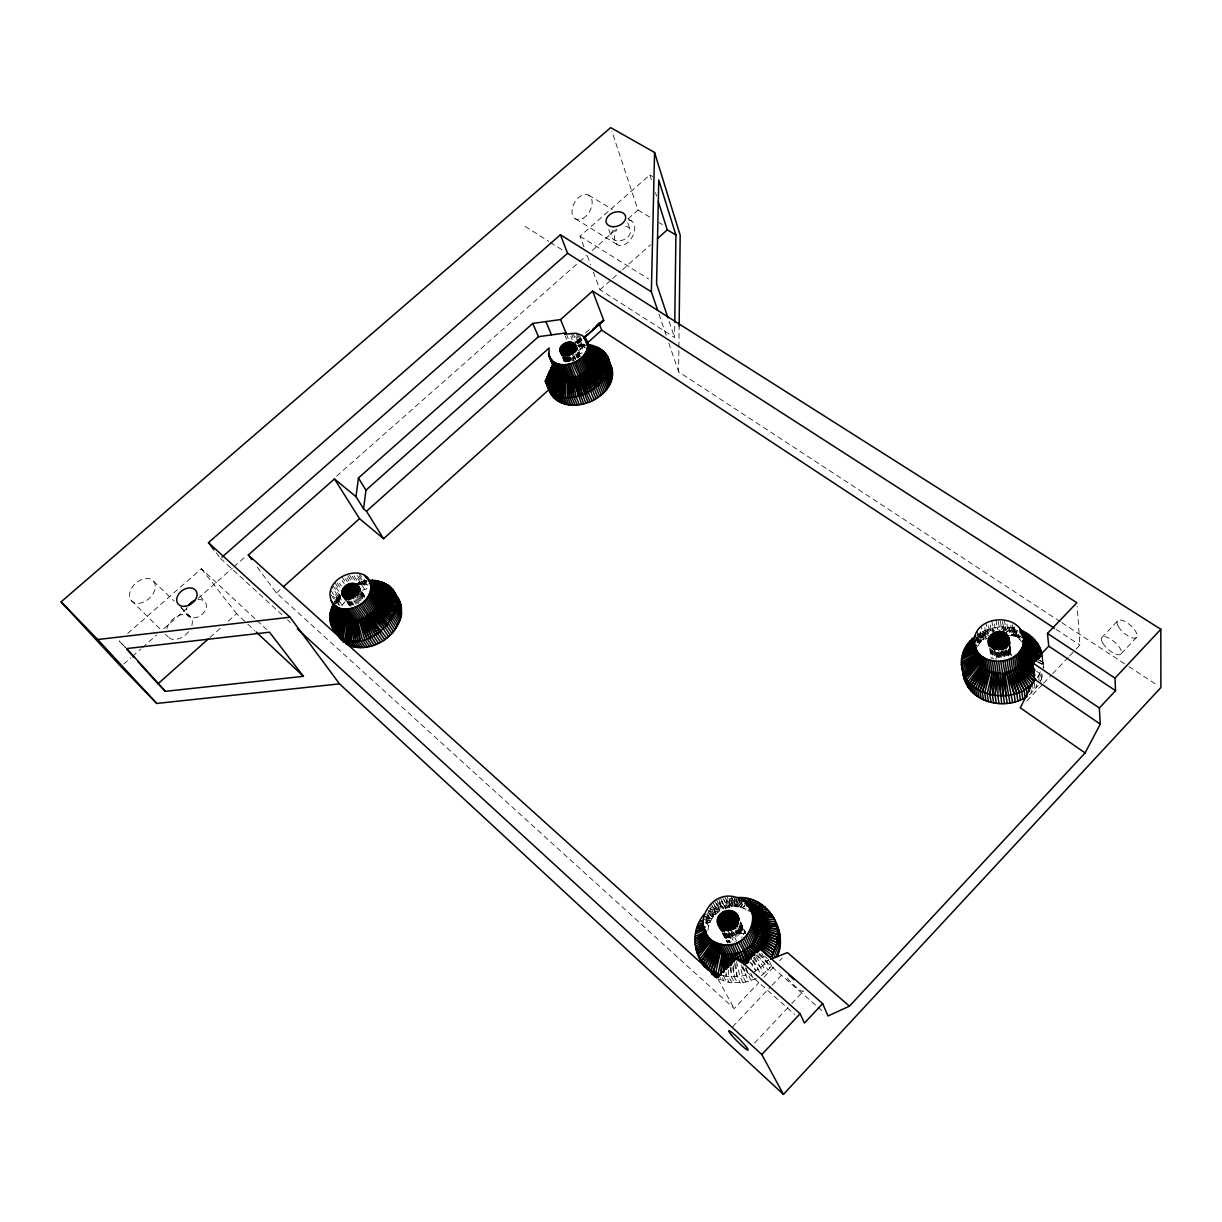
<?xml version="1.0" encoding="UTF-8"?>
<svg xmlns="http://www.w3.org/2000/svg" width="1222" height="1222" viewBox="0 0 1222 1222"><rect width="100%" height="100%" fill="white"/><g stroke="black" fill="none" stroke-linecap="round" stroke-linejoin="round"><path stroke-width="0.75" stroke-dasharray="5 3.75" d="M1060.284 621.692L678.607 371.824L678.867 349.049M678.897 347.155L679.142 326.274M593.357 271.926L600.033 289.767L674.559 337.532L674.743 324.242M756.479 978.455L743.098 982.687L729.305 982.488L726.005 976.332L726.067 972.605M1037.615 662.125L1042.412 664.31L1042.565 657.36L1043.542 667.747L1042.702 659.681M707.95 930.339C708.561 922.518 713.19 915.309 719.712 911.047L716.703 903.608L719.162 902.294L723.516 908.954L731.825 906.678L732.192 899.82M1022.386 642.482L1017.193 637.029L1016.154 628.597L1010.991 627.436L1000.314 626.917L999.84 632.202L997.626 627.161L994.968 627.558L987.239 629.605L977.86 634.249L979.158 642.36L988.461 637.747M751.286 980.655L748.139 974.469L739.906 976.515L728.74 976.729L726.005 976.332L726.418 972.651M738.516 899.239L740.868 904.188L738.149 904.356L735.002 897.758L733.948 906.541L731.825 906.678L726.907 896.581M738.149 904.356L730.099 905.869L726.891 899.285L725.532 908.129L721.683 901.133L719.162 902.294L721.576 909.916M338.051 604.921L340.785 597.237L332.888 585.735M1001.414 629.513L1003.002 626.825L1001.933 632.141L1005.675 626.871L1006.118 630.14M739.6 925.818L743.602 934.02C737.523 931.576 729.962 935.93 729.076 942.437L724.096 932.676M722.63 897.391L727.594 907.488L729.58 898.613L732.284 898.109L735.445 904.692M1041.495 679.172L1040.625 671.153L1039.662 673.368L1040.548 681.372L1042.855 674.666M724.753 896.902L729.687 906.999L732.284 898.109M1005.675 626.871L1004.026 632.248L1008.349 627.085L1008.99 631.988M731.825 906.678L735.002 897.758M1019.652 637.563L1014.642 636.127L1013.588 627.94L1006.103 632.507L1008.349 627.085M737.737 897.59L733.948 906.541L740.257 907.167L746.077 909.321L744.504 905.96M977.554 646.713L980.38 641.886L986.169 636.616L984.81 627.68M731.214 896.474L736.087 906.587L740.456 897.605L733.948 906.541L729.076 896.444M1037.249 677.599L1039.662 673.368L1036.745 670.893M733.353 896.673L738.195 906.785L742.334 899.285M742.121 904.158L740.257 907.167L735.43 897.055M345.123 601.652L340.862 606.983L333.362 596.214M340.006 594.182L334.507 601.407L340.785 597.237L335.699 599.528L340.22 596.703M1029.474 694.707L1038.15 685.588M753.103 960.095L761.382 975.614L767.935 970.268L773.312 963.837M705.888 922.977L711.219 916.76L719.987 910.161L716.703 903.608L720.598 908.664M736.087 906.587L739.631 902.187M753.394 972.238L760.634 967.732L768.699 959.805M738.195 906.785L741.479 903.073M754.539 1043.084L790.466 1004.927M791.749 1003.568L803.297 991.302M1121.17 653.694L1136.872 637.029M732.681 1026.801L770.731 986.658M772.044 985.268L783.852 972.819M1101.587 637.762L1117.29 621.219M257.307 567.161L276.401 593.006L734.178 1008.578L758.877 982.61M764.071 977.157L774.473 966.22M779.667 960.752L782.263 958.017M1026.755 700.97L1042.32 684.61M1043.619 683.235L1051.409 675.063M1052.707 673.689L1068.272 657.329M1069.571 655.97L1074.749 650.516M1076.047 649.142L1079.943 645.048L1077.178 606.433M742.609 904.738L740.257 907.167L743.343 904.937M1006.103 632.507L1010.991 627.436M356.305 585.369L359.711 581.916L366.356 580.45L361.468 584.406L359.757 584.605L366.356 580.45M738.271 899.3L742.273 907.717L744.794 905.334M362.522 590.195L366.906 588.851L361.926 581.305L358.031 584.926L364.141 580.801L360.857 583.658M334.217 604.951L339.273 600.277L333.331 591.662M1013.588 627.94L1008.135 632.904L1016.154 628.597L1010.105 633.454L1017.193 637.029L1020.813 636.57M575.837 341.686L580.068 337.898M585.689 332.858L589.921 329.069M575.226 342.74L580.862 337.684M575.608 342.649L580.206 338.769M577.334 342.297L581.58 338.494M577.96 342.206L580.786 339.67M577.135 343.397L581.382 339.594M577.716 343.351L581.962 339.533M578.25 343.321L582.512 339.502M579.289 350.225L584.88 345.2M276.401 593.006L282.038 587.965M209.985 637.472L221.213 627.451M228.239 621.188L236.671 613.688L246.401 622.823M600.033 289.767L611.244 279.792M612.634 278.54L621.051 271.04M622.441 269.802L650.455 244.828M123.789 664.035L130.922 657.726M132.358 656.474L140.927 648.897M142.363 647.645L156.645 635.028M163.779 628.719L186.63 608.556M198.056 598.459L232.348 568.199M233.769 566.932L246.63 555.582M336.615 476.152L578.006 263.036M579.442 261.768L586.591 255.474M592.303 250.434L616.575 228.988M628.001 218.906L638.006 210.077L611.871 131.197M127.684 633.439L201.37 568.734L255.597 619.249M584.009 246.936L580.007 236.228L649.844 174.899L652.808 176.61M336.233 602.018L339.96 598.734L332.048 587.263M333.438 603.347L340.785 597.237M715.405 913.201L712.075 906.663L719.712 911.047L714.351 905.074L709.921 908.404L713.251 914.911M355.862 584.941L359.711 581.916L364.706 589.462M333.85 604.294L339.273 600.277M359.115 583.337L361.926 581.305M1017.315 630.338L1012.015 634.142L1018.048 631.606M336.05 601.499L339.96 598.734M742.273 907.717L745.099 905.838M1016.735 633.118L1013.848 634.982L1012.228 622.41M367.135 581.061L361.468 584.406L355.709 575.715M342.175 605.15L337.028 597.68L342.802 594.35M366.111 582.268L361.468 584.406L366.188 582.665M1016.933 630.201L1010.105 633.454L1008.929 624.473M730.099 905.869L722.416 908.847L719.162 902.294M357.42 575.654L363.163 584.36L366.401 582.955M337.028 597.68L340.159 596.412M761.78 953.282L765.629 961.347L768.989 960.003M1017.025 633.79L1013.848 634.982L1018.904 633.958M583.474 345.123L578.174 346.07L584.956 344.375L578.174 346.07L585.613 347.659M1014.428 626.962L1015.574 635.944L1018.934 634.829M706.423 923.389L710.028 922.304L707.446 917.325M1017.193 637.029L1020.737 636.005M576.54 346.101L582.879 344.375L584.253 347.796M575.806 336.325L579.778 346.162L587.003 344.482M576.051 333.239L581.336 346.376L587.477 345.032M577.884 354.044L582.1 353.25L578.663 344.726L582.879 344.375M977.065 642.558L980.38 641.886L979.25 634.753M1015.574 635.944L1019.072 635.364M579.778 346.162L589.019 344.696M581.336 346.376L584.544 345.918M705.063 922.854L710.028 922.304L706.56 921.923M1000.314 626.917L997.626 627.161L997.748 632.4M705.308 920.777L710.975 920.41L707.538 913.766M977.004 642.1L980.38 641.886L975.278 641.321M976.714 640.572L981.633 640.42L980.227 631.514M706.545 918.7L712.09 918.593L706.942 908.603M975.614 639.014L983.023 639.045L981.083 626.565M702.497 916.515L713.358 916.851L709.936 910.191M977.356 637.456L984.535 637.777L983.16 628.856M363.163 584.36L367.99 584.987L364.171 579.182M981.342 641.015L980.075 632.904L986.169 636.616L975.767 635.715L976.806 642.207M1009.433 635.257L1014.642 636.127M976.76 639.702L981.633 640.42M702.65 919.066L710.975 920.41M973.766 637.304L983.023 639.045M720.705 975.003L726.005 976.332M705.69 917.203L712.09 918.593M719.055 979.158L729.305 982.488M977.508 636.127L984.535 637.777M704.147 914.331L713.358 916.851L707.431 913.17M977.86 634.249L986.169 636.616M707.706 912.834L714.748 915.232L709.646 905.212M980.075 632.904L987.911 635.577L986.032 623.067M983.634 639.793L982.381 631.667L988.277 634.065M707.874 910.268L716.291 913.705L711.204 903.684M1039.143 660.506L1042.641 661.988L1043.328 668.449M986.017 638.709L984.764 630.567L988.904 632.553M712.884 902.264L717.94 912.315L709.921 908.404L716.291 913.705M1037.921 659.468L1042.641 661.988M1037.707 661.652L1042.412 664.31M638.006 210.077L650.99 217.806M659.101 222.633L662.339 224.558M588.607 195.138L612.359 209.42M628.184 218.952L631.346 220.846M575.654 218.952L618.011 245.042M580.007 236.228L648.607 278.937M525.124 226.36L548.709 241.314M550.282 242.307L562.868 250.281M1061.887 622.731L1127.356 665.593M1128.96 666.647L1157.708 685.466M1056.037 629.315L1079.943 645.048M1036.592 671.199L1039.662 673.368M982.381 631.667L987.911 635.577M747.849 910.359L749.514 911.551M709.249 911.261L714.748 915.232M984.764 630.567L989.744 634.661M765.629 961.347L816.647 1006.057M818.068 1007.295L823.735 1012.259M741.51 967.198L794.651 1014.382M764.483 956.047L767.294 958.552M220.51 558.454L281.976 614.773M287.552 619.89L290.347 622.456M256.987 620.547L266.717 629.605M247.791 624.121L254.756 630.644M758.633 954.183L766.881 961.958L769.875 968.236M712.075 906.663L717.94 912.315M153.544 581.244A14.725 10.173 -41.9 0 1 142.485 602.477A14.725 10.173 -41.9 0 1 131.197 588.928A14.725 10.173 -41.9 0 1 153.544 581.244L174.166 601.117M181.039 607.731L190.663 617.003M989.453 631.743L987.239 629.605L988.216 636.112M131.365 600.613L160.281 629.147M165.535 634.325L168.162 636.922M755.502 954.611L764.926 964.005L767.935 970.268M125.438 647.278L119.176 640.908L125.438 647.828M759.366 953.389L766.881 961.958M991.699 631.01L989.759 628.78L991.668 633.882M757.655 955.207L764.926 964.005M180.917 607.334L188.066 615.964M199.858 595.588L204.532 601.407M201.37 568.734L236.671 613.688M755.807 956.918L762.849 965.93L765.873 972.177M216.141 552.711L219.425 557.018M753.317 957.788L760.634 967.732L763.674 973.965M993.303 634.615L992.356 628.093L995.67 632.752M752.263 960.66L758.327 969.382M331.101 594.915L337.058 603.5M330.795 590.363L338.723 601.82M338.463 595.908L343.596 603.363M346.895 601.591L350.683 607.074M346.804 601.698L350.515 607.12M335.821 587.14L338.769 591.448M337.104 582.909L341.03 588.683M349.614 601.636L351.737 604.753M349.461 601.56L351.569 604.661M348.331 601.102L351.6 606.02M348.255 602.095L351.447 606.754M334.935 582.848L339.853 590.027M348.53 602.599L350.653 605.7M347.277 601.499L350.851 606.815M339.38 583.062L341.35 585.949M351.554 601.209L353.784 604.63M351.05 602.202L353.173 605.302M350.546 601.606L352.654 604.722M354.838 600.124L357.145 603.607M341.855 576.815L345.75 582.588M356.793 598.765L359.192 602.324M355.785 599.391L358.947 604.08M342.252 580.725L344.207 583.612M358.825 597.558L360.918 600.674M345.414 578.77L347.354 581.657M356.961 596.871L360.108 601.545M360.093 595.664L362.262 598.979M347.063 577.96L349.018 580.847M358.474 595.068L361.147 599.116M349.523 575.226L353.402 581.03M360.979 592.624L364.339 597.772M360.215 592.823L363.957 598.322M347.796 575.806L350.714 580.144M360.215 594.259L363.667 599.33M352.242 576.234L355.128 580.572M362.14 592.151L365.271 596.84M361.544 591.387L364.981 596.962M361.895 592.38L365.027 597.084M362.002 593.205L365.134 597.894M353.983 575.898L357.832 581.703M358.794 573.026L368.112 586.85M359.085 575.73L364.828 584.437M750.064 961.958L755.899 970.894L751.774 963.043M754.249 957.055L760.634 967.732M718.124 979.173L734.178 1008.578M718.154 974.071L721.499 980.243M722.37 978.074L724.035 981.159M723.332 975.752L726.647 981.908M732.024 982.885L728.74 976.729L728.633 969.245M730.221 967.503L731.504 976.943L734.773 983.099M706.041 921.296L708.638 926.261M732.742 967.595L734.3 976.989L737.538 983.145M734.559 963.746L737.11 976.836L740.318 983.007M705.842 917.569L709.249 924.26M743.098 982.687L739.906 976.515L736.561 961.622M707.63 915.492L709.31 918.73M745.863 982.183L742.686 976.011L740.089 965.747M723.989 933.715L728.113 941.78M723.989 934.005L728.129 942.131M722.935 932.905L727.884 942.59M723.241 933.7L727.38 941.811M722.844 933.577L726.968 941.658M722.065 932.523L727.64 943.094M725.608 933.241L730.527 942.926M725.211 932.997L729.351 941.139M724.341 932.753L729.274 942.437M741.571 965.38L748.582 981.51M726.953 933.562L731.046 941.627M726.51 933.348L729.824 939.871M728.755 932.646L731.23 937.534M714.351 905.074L717.65 911.612M728.327 933.715L731.596 940.161M727.976 933.776L730.451 938.664M714.671 900.996L719.712 911.047M731.138 933.471L735.186 941.536M730.512 933.241L732.161 936.51M750.797 973.445L753.913 979.632M728.113 930.446L732.986 940.13M730.893 929.85L736.545 941.154M731.566 932.34L733.215 935.609M733.826 932.523L737.049 938.985M732.726 931.561L734.361 934.845M716.55 899.866L720.736 908.252M735.064 931.806L738.287 938.267M718.505 898.873L723.516 908.954L721.683 901.133L724.921 907.702M736.652 930.186L738.271 933.471M720.552 898.048L725.532 908.129L724.264 900.125L727.487 906.709M736.209 930.935L739.417 937.411M735.293 930.477L736.927 933.761M738.027 930.064L739.631 933.348M737.233 929.942L741.219 938.038M739.631 929.27L742.014 934.143M738.577 928.476L740.99 933.394M738.119 928.842L742.09 936.953M739.402 926.368L743.373 934.494M739.111 927.055L742.334 933.623M740.776 924.015L745.527 933.791M741.112 925.466L745.099 933.669M740.761 925.344L744.733 933.501M740.807 926.383L743.999 932.951M739.784 925.054L743.74 933.196M732.757 905.197L729.58 898.613L729.687 906.999M740.486 921.862L745.787 932.875M740.578 922.396L745.344 932.493M740.517 923.053L745.283 932.875M769.432 961.378L771.662 966.083M740.242 900.018L744.213 908.435M745.389 967.931L748.139 974.469L746.016 967.702M563.479 357.236L565.45 362.46M563.342 358.122L564.732 361.452M562.685 356.916L564.732 362.308M562.395 357.236L564.488 362.231M566.122 358L567.512 361.345M565.312 356.839L567.39 361.849M564.87 357.175L566.962 362.186M564.35 356.61L566.428 361.605M564.167 357.924L565.847 361.376M569.116 357.481L570.506 360.826M568.505 356.855L569.88 360.185M568.245 358.153L569.635 361.498M567.405 356.961L569.483 361.972M566.779 357.221L568.856 362.231M566.336 356.961L568.413 361.972M571.361 357.954L572.751 361.284M570.063 356.9L571.453 360.246M569.605 356.625L570.98 359.955M574.325 356.335L575.699 359.665M565.19 335.867L566.534 339.151M573.21 355.739L574.569 359.085M572.721 355.297L574.096 358.626M572.812 357.695L574.187 361.04M572.415 357.511L573.79 360.841M575.715 353.906L577.074 357.252M575.883 354.854L577.258 358.183M566.855 335.393L568.199 338.662M574.294 355.571L575.654 358.917M578.281 352.211L579.824 355.862M578.22 353.082L579.579 356.427M570.888 336.401L572.217 339.685M577.334 352.287L579.136 356.442M577.624 354.365L579.029 358.183M576.708 354.075L578.067 357.435M576.494 354.029L577.869 357.374M572.874 332.949L576.845 342.786M578.602 350.179L579.992 353.586M571.224 332.98L574.539 341.182M578.648 352.242L580.328 356.534M580.786 344.497L583.52 351.325M579.671 335.622L584.253 347.124M577.563 333.56L582.833 346.681M587.354 255.856L590.684 264.792M608.8 229.66L611.29 236.686M627.818 222.878L630.231 229.95M658.918 313.993L666.311 335.683M668.77 342.908L678.607 371.824M669.167 321.447L674.559 337.532M649.844 174.899L652.09 181.986M655.466 192.618L656.581 196.162M1041.938 658.704L1043.42 665.455M743.022 966.816L745.435 975.324M992.356 628.093L993.639 633.24M977.203 637.93L978.333 645.033M977.294 630.98L979.28 643.429M990.737 648.561L992.233 658.047M990.37 649.676L991.806 658.841M989.652 648.424L990.996 657.344M992.493 650.043L993.822 658.979M988.415 625.725L989.484 632.874M991.76 650.028L993.089 658.918M994.815 650.211L996.113 659.101M994.571 650.073L995.884 659.025M990.339 624.931L991.134 630.308M993.593 650.898L994.907 658.582M997.366 652.349L998.145 657.726M991.821 620.7L993.379 631.453M996.358 652.365L997.137 657.696M996.19 652.945L996.969 658.322M999.077 652.67L999.84 658.001M998.634 651.906L999.657 659.07M994.387 623.785L995.166 629.162M997.702 652.594L998.481 657.925M995.961 619.844L997.244 628.811M1000.467 652.594L1001.215 657.925M999.947 651.586L1000.971 658.765M1002.895 650.18L1004.133 659.086M998.328 621.433L999.336 628.612M1002.651 651.433L1003.659 658.612M1001.566 650.562L1002.575 657.68M1001.292 651.433L1002.315 658.612M1000.451 621.372L1001.444 628.551M1004.392 651.433L1005.141 656.764M1003.995 651.57L1004.988 658.765M1006.607 649.967L1007.585 657.1M1002.559 621.479L1003.537 628.658M1003.002 626.825L1003.888 633.363M1006.271 650.516L1007.264 657.711M1005.553 650.761L1006.286 656.107M1005.034 650.073L1006.027 657.268M1004.408 619.936L1005.859 630.705M1008.547 649.875L1009.509 657.008M1008.226 650.012L1009.189 657.192M1007.768 650.868L1008.501 656.214M1007.432 651.112L1008.15 656.489M1009.968 645.384L1011.281 654.977M1006.928 623.923L1007.89 631.102M1009.876 646.545L1011.251 655.649M1009.601 645.613L1010.793 654.564M1009.616 647.706L1010.563 654.855M1009.693 649.982L1010.411 655.359M1009.158 648.821L1010.12 655.954M1008.914 649.05L1009.632 654.427M1010.854 625.175L1012.045 635.608M1018.247 634.661L1018.705 638.235M1019.622 635.975L1020.064 639.564M1031.093 689.911L1031.475 693.088M1032.422 683.404L1033.354 691.362M1034.362 683.144L1035.11 689.529M1036.332 684.412L1036.699 687.604M1038.547 675.522L1039.433 683.51M1041.923 673.719L1042.259 676.942M1041.755 652.808L1042.61 660.919M1042.244 655.068L1043.099 663.164M735.812 963.623L737.11 976.836M726.891 899.285L727.594 907.488M733.521 965.686L734.3 976.989M731.123 967.564L731.504 976.943M629.147 220.204A13.809 8.6 -60.3 0 1 633.286 234.777A13.809 8.6 -60.3 0 1 618.638 245.316A13.809 8.6 -60.3 0 1 616.988 228.957M803.068 990.37A13.488 2.016 44.5 0 1 796.958 987.865A13.488 2.016 44.5 0 1 785.013 975.309M625.832 226.238A10.051 7.042 -20.4 0 1 628.597 236.274A10.051 7.042 -20.4 0 1 614.315 239.924A10.051 7.042 -20.4 0 1 614.086 229.247M166.818 628.566A15.031 10.051 -42.6 0 1 184.339 614.33A15.031 10.051 -42.6 0 1 190.601 628.612M188.539 631.759A15.031 10.051 -42.6 0 1 166.849 634.6M197.964 599.59A11.029 8.05 -35.9 0 1 206.09 608.312A11.029 8.05 -35.9 0 1 192.923 617.874A11.029 8.05 -35.9 0 1 187.119 607.456M580.755 338.586L576.555 342.359L580.908 338.616M356.106 604.065L353.983 600.934L356.045 604.08M582.909 218.341A13.564 8.737 -60.8 0 0 590.379 196.605A13.564 8.737 -60.8 0 0 572.95 206.106A13.564 8.737 -60.8 0 0 582.909 218.341M1102.794 643.139A12.663 4.888 41.2 0 0 1120.223 654.564A12.663 4.888 41.2 0 0 1111.18 639.396A12.663 4.888 41.2 0 0 1102.794 643.139M1118.42 626.642A12.632 5.025 41 0 0 1135.895 637.915A12.632 5.025 41 0 0 1126.959 622.716A12.632 5.025 41 0 0 1118.42 626.642"/><path stroke-width="1.5" d="M988.583 640.129C988.247 652.197 1009.112 651.693 1009.25 640.023C1007.814 625.252 981.755 632.4 989.392 646.637M609.274 362.583C627.13 395.607 562.441 424.003 548.999 389.589L383.555 538.719L366.478 511.239L549.106 348.01L548.953 355.908L555.582 371.183L560.501 375.643L567.818 377.567L576.173 376.59L582.573 373.84L588.973 368.433L592.074 363.194L592.823 356.503L584.834 337.669L581.641 335.164L576.051 333.239L564.518 334.232L566.015 332.903L560.562 319.568L592.609 291.035L1076.903 602.752L1047.483 633.408L1048.751 646.163L1032.727 662.904L1034.606 679.295L1020.278 707.782L1085.09 752.951L1100.274 724.111L1099.342 707.996L1115.533 690.69L1114.999 678.118L1160.824 629.284L567.588 253.275L560.44 234.777L208.458 542.66L213.942 549.839M548.953 355.908C558.194 376.452 598.077 357.221 584.834 337.669M372.588 585.674L384.594 583.062L372.175 586.759C394.905 604.966 349.37 637.09 338.509 610.847L330.444 622.915L335.424 632.629L332.399 628.108L339.609 613.475L333.331 629.697C367.547 672.65 435.154 583.474 368.555 580.221M370.816 587.507C369.472 561.967 329.176 573.805 330.001 595.022C332.14 619.798 370.969 608.128 370.816 587.507L378.408 599.055L396.676 606.555L401.519 614.055C397.914 637.09 370.587 653.907 348.591 645.323L343.382 637.991L346.025 619.187L338.097 607.808M679.142 326.274L680.18 235.174L654.564 152.445L610.679 127.607L61.1 601.866L120.932 666.555L156.752 703.444L339.502 683.862L783.439 1094.393L1160.9 687.543L1160.824 629.284M352.364 646.637L347.185 639.32L347.46 619.737L339.548 608.357M674.758 322.348L675.919 235.021L658.75 180.031L656.581 283.901L667.976 317.873M726.112 968.878L726.311 953.985L721.255 944.27C687.604 937.427 705.4 888.669 735.43 897.055C767.294 903.715 750.369 952.457 721.255 944.27M401.519 614.055L400.373 602.69L394.171 593.755M657.696 310.388L651.372 291.844L654.564 152.445M562.364 364.584L567.818 377.567L567.375 396.661L570.949 405.047M751.576 927.544L756.265 937.427L774.366 950.258L777.299 956.597C788.618 930.675 767.202 895.344 737.737 897.59M748.46 933.257L753.195 943.094L770.349 957.544C779.132 945.156 780.293 927.452 771.739 914.636L753.714 915.904L770.242 912.513L772.426 917.432M553.077 363.835L545.333 381.188C565.542 429.151 649.233 358.275 587.003 344.482M723.485 972.04L724.249 953.481L719.178 943.781M974.133 641.367C974.499 613.841 1023.333 611.947 1023.792 640.267C1022.6 667.044 975.477 668.908 974.133 641.367L977.004 659.009L980.548 665.364L990.126 671.993L1002.529 673.612L1014.474 669.763L1022.783 661.469L1025.289 652.731L1023.532 636.677M1019.026 652.227L1020.584 664.615L1034.179 681.555C1013.114 708.378 956.887 695.471 961.76 657.589L976.241 651.952L977.004 659.009L963.501 673.398C966.144 702.696 1005.95 711.693 1027.335 696.219M560.761 364.431L566.214 377.399L565.328 396.463L568.902 404.833M996.312 703.353L995.12 695.501L996.174 673.49L994.357 661.209M356.442 647.431L351.294 640.099L352.242 620.608L344.36 609.213M704.147 914.331C691.148 929.346 692.584 952.518 705.079 967.442L698.923 956.78L710.272 942.162L704.223 930.538M703.658 965.273L697.808 954.413L710.272 942.162C724.279 970.344 771.174 944.469 754.829 917.585L771.739 914.636M706.255 933.226L694.875 939.122L705.048 932.294L711.265 943.919L701.642 961.225L711.051 970.329L720.705 975.003L722.248 952.824L717.161 943.109M354.38 647.11L349.217 639.778L350.577 620.455L342.695 609.06M566.932 404.513L563.327 396.127L564.686 377.124L559.202 364.156M357.97 585.888C362.583 594.197 347.934 603.408 342.557 595.496C338.402 585.506 356.656 577.685 360.047 589.019M993.639 702.956L992.432 695.089L994.097 673.139L992.264 660.858M737.324 915.324C743.724 926.933 723.47 937.106 718.139 924.886C712.426 911.536 735.995 903.959 738.913 918.593M347.185 639.32L348.988 620.165L341.091 608.77M565.007 404.07L561.402 395.684L563.205 376.743L557.721 363.774M991.027 702.406L989.789 694.539L992.081 672.635L990.217 660.354M726.815 968.985L728.419 954.29L723.393 944.591M347.46 619.737L345.246 638.724L350.439 646.041M563.159 403.52L559.554 395.134L561.815 376.239L556.316 363.27M366.478 511.239L363.56 508.81L365.943 490.205L358.443 477.97L532.761 323.418L560.562 319.568M363.56 508.81L355.984 496.667L358.443 477.97M723.821 972.116L726.311 953.985M995.12 695.501L998.282 673.689L996.48 661.408M563.327 396.127L566.214 377.399M559.859 349.767C560.287 341.717 576.188 338.448 576.188 348.056C575.241 355.617 560.531 358.825 559.859 349.767L561.937 354.777M335.485 606.326L343.428 617.721L339.945 636.173L346.819 644.483L341.625 637.151L344.665 618.515L336.737 607.12M720.705 975.003L724.249 953.481M992.432 695.089L996.174 673.49M561.402 395.684L564.686 377.124M333.438 603.347L330.108 613.276L330.444 622.915L338.173 609.427L330.077 621.066L337.104 609.427M718.154 974.071L722.248 952.824M552.665 361.162L558.179 374.131L554.483 392.842L558.118 401.213M559.554 395.134L563.205 376.743M989.789 694.539L994.097 673.139M962.325 660.781C960.843 650.822 968.313 641.581 975.767 635.715M343.611 642.421L338.387 635.089L342.282 616.805L331.025 600.781M715.221 942.269L720.338 951.984L715.68 972.987L718.215 977.615M556.621 400.236L552.986 391.865L557.186 373.229L551.153 358.55M992.081 672.635L987.193 693.836L988.445 701.688M341.625 637.151L346.025 619.187M559.707 402.084L556.071 393.713L560.501 375.643L555.002 362.674M711.662 940.115L716.795 949.845L711.051 970.329L714.442 976.5L716.688 977.906L713.312 971.734L718.505 950.991L713.388 941.276M988.247 659.712L990.126 671.993L984.688 692.981L985.955 700.848M339.945 636.173L344.665 618.515M983.527 699.855L982.244 691.988L988.247 671.199L986.353 658.918M338.387 635.089L343.428 617.721M552.986 391.865L558.179 374.131M712.304 974.957L708.897 968.771L715.206 948.547L710.043 938.817M552.833 396.799L549.167 388.413L557.186 373.229L551.596 390.811L555.246 399.182M981.205 698.724L979.907 690.858L986.475 670.267L984.55 657.986M556.071 393.713L561.815 376.239L557.767 394.477L561.387 402.848M331.651 602.079L341.259 615.796L335.607 632.599L342.282 616.805L336.936 633.897L341.121 639.763M560.501 375.643L554.483 392.842L559.294 374.925L553.78 361.956M978.975 697.457L977.661 689.59L984.795 669.213L982.855 656.932M713.312 971.734L720.338 951.984M711.051 970.329L718.505 950.991M982.244 691.988L990.126 671.993M557.186 373.229L550.328 389.65L553.978 398.036M708.897 968.771L716.795 949.845M979.907 690.858L988.247 671.199M549.167 388.413L556.316 372.252L548.617 354.655M341.259 615.796L334.416 631.194L340.373 614.681L333.331 629.697M977.661 689.59L986.475 670.267M551.794 395.485L548.143 387.099L555.582 371.183L550.037 358.214M707.553 969.901L704.987 965.243L713.74 947.126L708.577 937.381M705.812 967.946L703.23 963.287L712.426 945.584L707.248 935.823M974.866 694.57L973.522 686.688L983.252 668.037L981.297 655.74M333.041 627.665L330.948 624.717L338.509 610.847M548.143 387.099L556.316 372.252M972.987 692.95L971.643 685.068L981.831 666.754L979.845 654.457M555.582 371.183L547.227 385.709L554.971 370.067L553.917 365.057L551.489 367.012L553.169 364.813M971.261 691.224L969.901 683.342L980.548 665.364L978.562 653.052M704.987 965.243L715.206 948.547L706.881 967.076L708.577 970.176M743.984 901.149L745.848 898.139L742.564 901.836M330.948 624.717L338.983 612.191L331.605 626.443L335.79 632.324M973.522 686.688L984.795 669.213L975.523 688.2L976.852 696.066M550.893 394.095L545.333 381.188L554.162 367.639L548.006 374.711L553.963 366.356L548.434 353.372M703.23 963.287L713.74 947.126M971.643 685.068L983.252 668.037M546.035 379.446L554.162 367.639L547.364 376.223M701.642 961.225L712.426 945.584M969.901 683.342L981.831 666.754M329.864 619.172L336.966 609.366M546.708 377.797L554.162 367.639M700.191 959.041L711.265 943.919M550.939 368.158L553.917 365.057L548.617 373.29M545.333 381.188L554.498 368.876L545.822 382.746L554.971 370.067L546.463 384.258L550.129 392.644M336.921 607.808L329.803 617.232L336.814 609.289M980.548 665.364L968.298 681.509L969.672 689.391M336.89 606.402L329.879 615.262L336.798 607.716M977.417 651.57L979.418 663.882L966.862 679.585L968.236 687.482M740.807 900.721L743.175 897.788M550.374 369.365L553.917 365.057M697.808 954.413L709.432 940.329L708.775 938.42L696.112 949.494L698.709 954.199M335.974 606.204L330.108 613.276L335.79 607.319M966.969 685.496L965.563 677.599L978.44 662.324L976.439 649.997M549.228 371.916L553.963 366.356M701.275 960.675L696.876 951.984L708.775 938.42M965.854 683.434L964.448 675.522L977.631 660.69L975.095 644.88M734.269 943.476L743.999 964.662L759.473 948.44L822.666 1003.613L827.981 1015.986L849.443 1006.149L1085.09 752.951M696.112 949.494L708.302 936.449L695.119 944.362L706.56 935.533M822.666 1003.613L804.443 1023.058L800.104 1013.725L736.53 957.437L717.238 977.539L248.31 554.987L334.446 478.932L355.984 496.667M783.439 1094.393L761.81 1054.525L800.104 1013.725M744.962 902.31L748.49 898.659M330.49 611.29L335.714 606.005M965.563 677.599L979.418 663.882M331.025 609.274L334.874 605.547M746.046 904.127L751.072 899.346L744.885 903.822M964.448 675.522L978.44 662.324M696.876 951.984L709.432 940.329M334.217 604.951L331.681 607.288L334.507 605.104M596.336 325.709L599.177 323.173M584.223 337.043L587.049 334.507M592.701 329.436L602.614 320.546M584.788 336.997L603.76 320.424L592.609 291.035M583.917 338.234L603.76 320.424M587.675 342.679L601.667 330.108L599.024 323.219M963.501 673.398L977.631 660.69M283.443 586.713L359.512 518.693L334.446 478.932M137.964 661.667L158.02 683.785L208.58 638.724M657.451 238.595L667.258 229.843L658.276 201.493M365.943 490.205L538.444 336.692L566.015 332.903M221.946 557.186L567.588 253.275M746.902 906.082L753.592 900.202L746.52 904.906M708.302 936.449L695.532 946.943L697.258 950.09M748.933 907.014L756.051 901.225L748.658 905.731M749.361 909.229L758.404 902.401L759.901 905.701M963.532 676.927L961.439 664.463L976.164 653.739L961.363 662.171L964.906 681.311M706.438 933.425L694.906 941.75L706.362 935.349M961.439 664.463L976.256 655.511L961.683 666.738L976.546 657.283L962.111 668.984L977.004 659.009L962.722 671.214L964.127 679.142M749.162 907.595L758.404 902.401M976.241 651.952L961.485 659.88L962.325 664.661M369.655 581.855L372.878 580.144L369.64 581.55M749.453 909.535L760.68 903.745M369.288 583.2L374.986 580.313L369.915 582.375M961.76 657.589L976.5 650.18L962.233 655.328L975.309 649.203M695.028 936.48L706.331 931.103M751.179 910.757L762.833 905.227L749.514 909.794M963.44 656.29L962.875 653.083L975.92 647.416M752.783 912.116L764.88 906.846L766.362 910.146M695.349 933.837L704.987 929.682M770.67 959.316L787.457 952.564L849.443 1006.149M770.242 912.513L752.462 914.331L766.805 908.618L752.798 912.406M703.841 928.124L695.868 931.225L704.682 929.132M369.976 583.291L377.048 580.603M1020.217 632.599L1023.41 631.392C1032.071 635.654 1039.296 643.352 1041.755 652.808L1025.029 649.172L1023.303 644.055L1038.013 644.269L1038.364 647.523M371.152 583.856L379.049 581.03L370.037 583.612M702.894 926.444L696.54 928.644L705.186 926.933M371.121 584.895L380.974 581.58L371.244 584.131M962.875 653.083L975.187 649.019M1022.295 633.714L1025.655 632.599L1020.599 633.622M372.573 585.506L382.822 582.268L372.817 584.651M751.225 911.032L764.88 906.846M963.684 650.883L975.813 647.232M1022.493 635.486L1027.809 633.943L1022.554 634.798M974.912 645.964L964.662 648.729L975.706 647.003M1021.882 637.426L1029.841 635.394L1022.615 636.326M974.224 644.636L965.808 646.637L976.546 645.262M752.462 914.331L768.592 910.512L770.059 913.781M973.751 643.246L967.106 644.605L974.071 643.933M587.706 345.689L590.959 345.032L587.751 345.475M386.274 583.994L372.175 586.759L387.848 585.033L389.787 588.057M587.706 346.468L592.853 345.475L587.843 346.086M387.848 585.033L373.382 587.583L389.314 586.178L392.231 590.73M389.314 586.178L374.467 588.53L390.673 587.446L400.373 602.69M702.482 925.298L697.411 926.093L702.818 924.474L704.529 927.865M778.154 928.094L773.083 916.867L755.776 919.372L774.259 919.188L756.555 921.235L750.155 907.549M398.83 599.36L393.026 590.257L375.444 589.569L390.673 587.446M61.1 601.866L97.729 639.518L290.026 617.202L339.502 683.862M698.434 923.603L703.398 923.038M165.413 691.331L303.453 676.331L269.497 632.202L126.691 648.561L165.413 691.331L158.02 683.785M587.736 346.758L594.686 346.04M1024.296 637.701L1031.75 636.968M589.218 347.338L596.428 346.697L587.736 347.002M588.744 348.163L598.108 347.46L589.187 347.598M1023.44 639.335L1033.537 638.648L1024.265 638.388M703.414 920.914L699.641 921.159L703.093 921.541M968.572 642.65L975.324 642.207M589.707 348.942L599.681 348.331L588.698 348.301M375.444 589.569L391.911 588.805L399.67 600.995M754.829 917.585L773.083 916.867M1023.028 640.908L1035.171 640.435L1023.853 639.778M975.08 640.618L970.161 640.771L975.278 641.321M393.026 590.257L376.284 590.715L394.003 591.815L377.002 591.937L367.853 577.975M1024.173 642.451L1036.668 642.314L1023.013 641.122M366.875 576.921L377.583 593.25L394.843 593.449L377.002 591.937M589.921 349.08L601.163 349.293M775.267 921.587L756.555 921.235L776.092 924.061L778.979 930.553M749.025 905.838L757.166 923.175L776.092 924.061M606.265 356.152L604.936 352.73L590.868 351.814L605.959 354.029L608.617 360.872M752.935 915.171L757.594 925.161L776.749 926.597L779.636 933.073M589.859 349.202L602.538 350.347L589.096 349.874L603.79 351.493L590.043 350.806L604.936 352.73M780.11 935.64L777.238 929.178L757.839 927.192L753.164 917.218M377.583 593.25L395.546 595.145L378.01 594.625L365.775 575.974M1024.112 642.68L1038.013 644.269M1039.204 646.316L1023.303 644.055L1040.227 648.424L1040.747 653.296M971.902 638.984L975.141 639.473M370.709 584.483L378.285 596.061L396.508 598.765L401.351 606.295M1023.41 640.343L1024.051 645.72L1040.227 648.424M370.846 585.98L378.423 597.543L396.783 600.644L401.61 608.174M757.166 923.175L776.749 926.597M401.733 610.099L396.89 602.583L378.408 599.055L396.86 604.554L401.702 612.054M1041.419 653.846L1041.068 650.593L1024.632 647.416L1041.755 652.808M586.361 339.762L592.548 355.251L608.266 358.382L592.12 354.044L607.639 356.87L591.555 352.898L606.86 355.419L612.069 368.494M757.594 925.161L777.238 929.178M396.508 598.765L378.01 594.625L396.096 596.916L400.938 604.462M378.285 596.061L396.783 600.644M753.226 919.295L757.884 929.255L777.635 934.448L780.522 940.894M378.423 597.543L396.89 602.583M1024.051 645.72L1041.068 650.593M592.548 355.251L608.77 359.94L592.823 356.503L585.659 338.677M753.088 921.388L757.762 931.317L777.543 937.121L780.446 943.537M370.648 589.065L378.255 600.613L396.676 606.555M752.767 923.465L757.441 933.379L777.284 939.794L780.171 946.195M587.751 344.696L592.96 357.802L609.335 363.224L612.65 371.748M1039.525 658.093L1025.258 650.944L1025.029 649.172L1042.244 655.068M370.327 590.638L377.934 602.171L396.34 608.556L401.183 616.056M587.751 346.025L592.96 359.131L609.411 364.904L612.711 373.443M779.728 948.837L776.825 942.452L756.937 935.426L752.263 925.528M777.635 934.448L757.839 927.192L777.528 931.806L780.415 938.252M1025.258 650.944L1040.839 656.718M612.65 375.154L609.35 366.631L592.807 360.475L587.599 347.384M369.854 592.212L377.476 603.744L395.852 610.588L400.709 618.072M1023.135 634.905L1025.289 652.731L1039.219 658.291M400.083 620.089L395.225 612.604L376.865 605.287L369.243 593.77M757.884 929.255L777.543 937.121M609.335 363.224L592.823 356.503L609.121 361.559L612.421 370.098M1023.654 642.069L1025.151 654.534L1037.402 659.758M592.96 357.802L609.411 364.904M757.762 931.317L777.284 939.794M378.255 600.613L396.34 608.556M1036.012 661.408L1024.83 656.321L1023.318 643.872M592.96 359.131L609.35 366.631M1021.073 630.323L1023.41 631.392M1025.029 649.172L1040.976 656.626M757.441 933.379L776.825 942.452M377.934 602.171L395.852 610.588M377.476 603.744L395.225 612.604M587.293 348.744L592.502 361.834L608.77 370.098L612.085 378.621M1025.289 652.731L1037.921 659.468M586.85 350.103L592.074 363.194L608.281 371.855L611.596 380.363M756.265 937.427L775.374 947.692L778.292 954.046M586.27 351.462L591.494 364.553L607.639 373.596L610.954 382.104M368.494 595.328L376.116 606.83L393.53 616.621L398.403 624.075M1025.151 654.534L1036.134 660.751M750.705 929.514L755.41 939.397L774.366 950.258M610.19 383.83L606.86 375.322L590.776 365.882L585.537 352.807M367.593 596.84L375.246 608.342L392.476 618.576L397.364 626.031M667.258 229.843L675.919 235.021M1034.194 661.942L1024.83 656.321L1033.873 663.179M608.77 370.098L592.807 360.475L609.121 368.357L612.436 376.88M775.405 957.498L773.205 952.748L754.386 941.276L749.666 931.424M560.44 234.777L651.372 291.844M396.172 627.955L391.284 620.516L374.238 609.793L366.569 598.306M1022.814 645.644L1024.326 658.078L1033.629 663.974M592.502 361.834L608.281 371.855M601.667 330.108L1054.433 628.261M1047.483 633.408L1114.999 678.118M775.374 947.692L756.937 935.426L776.184 945.08L779.101 951.464M1048.751 646.163L1115.533 690.69M592.074 363.194L607.639 373.596M1022.111 647.37L1023.639 659.804L1032.896 665.99M1032.727 662.904L1099.342 707.996M393.53 616.621L376.865 605.287L394.446 614.62L399.319 622.09M1034.606 679.295L1100.274 724.111M591.494 364.553L606.86 375.322M1035.065 670.114L1022.783 661.469L1021.256 649.065M376.116 606.83L392.476 618.576M755.41 939.397L773.205 952.748M375.246 608.342L391.284 620.516M584.696 354.105L589.936 367.18L604.921 378.728L608.266 387.206M1024.326 658.078L1033.216 665.211M583.719 355.373L588.973 368.433L603.744 380.363L607.105 388.856M359.512 518.693L383.555 538.719M605.837 390.444L602.461 381.967L587.889 369.655L582.619 356.595M365.439 599.727L373.107 611.214L388.52 624.228L393.453 631.652M1023.639 659.804L1033.843 668.434M364.171 601.087L371.87 612.558L386.977 626L391.911 633.424M1034.606 672.008L1022.783 661.469L1034.835 674.911M747.1 934.983L751.866 944.805L758.877 951.052M604.921 378.728L590.776 365.882L605.959 377.033L609.289 385.526M208.458 542.66L290.026 617.202M297.343 628.856L761.81 1054.525M1020.217 650.684L1021.76 663.072L1034.667 675.186M362.812 602.354L370.526 613.826L385.312 627.696L390.261 635.104M256.146 631.957L303.453 676.331M745.603 936.617L750.384 946.424L757.258 952.885M589.936 367.18L603.744 380.363M1020.584 664.615L1035.798 679.615L1021.76 663.072M388.504 636.708L383.555 629.315L369.09 615.002L361.361 603.546M754.157 953.267L748.765 947.905L743.969 938.114M588.973 368.433L602.461 381.967M388.52 624.228L374.238 609.793L389.971 622.395L394.874 629.834M770.349 957.544L754.386 941.276L771.861 955.192L773.327 958.338M1017.682 653.678L1019.255 666.051L1034.179 681.555M373.107 611.214L386.977 626M753.195 943.094L759.656 950.059M97.729 639.518L156.752 703.444M581.412 357.756L586.697 370.801L599.559 385.022L602.95 393.484M126.691 649.218L134.206 657.512M371.87 612.558L385.312 627.696M751.866 944.805L758.114 951.953M580.114 358.856L585.414 371.885L597.955 386.458L601.346 394.905M370.526 613.826L383.555 629.315M750.384 946.424L755.227 952.274M599.651 396.264L596.244 387.817L584.04 372.909L578.724 359.879M754.631 955.421L748.765 947.905L753.332 955.528M1019.255 666.051L1032.422 683.404L1017.789 667.395L1016.2 655.038M599.559 385.022L587.889 369.655L601.071 383.525L604.447 392.002M359.833 604.646L384.747 639.671M742.212 939.489L747.024 949.265L752.263 956.368M248.31 554.987L251.686 559.554M1030.528 685.145L1017.789 667.395L1028.512 686.779L1029.077 691.53M586.697 370.801L597.955 386.458M358.229 605.638L382.746 641M358.581 647.629L353.433 640.297L352.242 620.608L355.617 640.359L360.75 647.691M333.53 603.714L336.508 607.991M346.07 609.228L353.937 620.623L357.832 640.267L362.965 647.599M740.349 940.726L745.191 950.487L751.255 959.209M347.812 609.121L355.663 620.516L360.078 640.053L365.195 647.385M367.44 647.034L362.354 639.702L357.404 620.257L349.584 608.862M351.356 608.464L359.161 619.875L366.875 638.587L371.946 645.934M369.701 646.56L364.614 639.213L359.161 619.875M353.112 607.945L360.902 619.371L369.12 637.838L374.176 645.185M342.175 594.64L345.841 600.033M354.854 607.303L362.629 618.729L371.335 636.952L376.376 644.315M342.557 595.496L344.68 598.597M378.545 643.322L373.52 635.959L364.324 617.965L356.564 606.54M342.175 590.745L348.56 600.094M341.961 591.769L347.262 599.544M341.885 592.762L346.132 598.979M341.946 593.724L346.208 599.941M585.414 371.885L596.244 387.817M343.703 587.797L351.126 598.704M371.335 636.952L364.324 617.965L380.668 642.222M343.061 588.744L350.485 599.651M342.557 589.737L348.927 599.086M1014.581 656.29L1016.185 668.648L1028.512 686.779M345.337 586.086L353.784 598.566M344.467 586.911L351.875 597.818M347.308 584.696L355.739 597.207M346.284 585.338L353.677 596.275M349.507 583.765L357.924 596.275M348.392 584.177L355.77 595.114M351.783 583.337L359.115 594.274M350.653 583.474L358 594.427M386.671 638.235L369.09 615.002L379.752 632.278M354.945 583.688L360.169 591.509M353.937 583.429L359.176 591.249M352.883 583.306L359.161 592.701M357.389 585.17L359.467 588.301M356.671 584.559L359.803 589.264M355.862 584.055L360.032 590.318M749.086 960.477L738.394 941.811M364.568 575.15L366.463 578.052M1012.855 657.421L1014.474 669.763L1026.358 688.292L1027.137 694.631M577.258 360.811L582.573 373.84L592.594 390.292L596.03 398.739M1025.09 697.609L1024.097 689.682L1012.656 670.756L1011.022 658.429M367.562 616.087L377.735 633.607M575.715 361.651L581.046 374.68L590.654 391.407L594.091 399.838M747.024 949.265L751.377 957.009M365.974 617.079L375.658 634.844M574.111 362.399L592.105 400.847M703.078 926.612L705.69 931.531M703.567 928.598L707.905 936.785M745.191 950.487L749.315 958.338M1016.185 668.648L1026.358 688.292M725.562 944.728L730.573 954.443L732.131 963.837M727.762 944.682L732.726 954.397L734.193 961.882M717.36 921.021L722.324 930.767M720.461 928.063L722.11 931.286M717.436 922.35L720.751 928.842M717.696 923.649L721.011 930.125M717.772 918.348L724.386 931.363M717.467 919.677L723.271 931.057M729.946 944.469L734.896 954.183L736.148 959.759M736.53 957.437L738.195 960.691M590.073 401.763L572.461 363.056M732.115 944.056L740.272 962.065M718.246 917.05L724.86 930.095M719.697 914.682L727.93 931.011M718.887 915.828L726.326 930.507M720.659 913.628L728.877 929.973M721.728 912.712L730.756 930.706M736.362 942.727L746.398 963.761M722.92 911.918L731.917 929.927M724.203 911.276L733.169 929.3M726.937 910.497L735.843 928.552M725.547 910.802L734.483 928.842M592.594 390.292L584.04 372.909L594.457 389.1L597.879 397.547M728.327 910.375L736.408 926.78M729.733 910.421L737.783 926.841M748.719 962.692L743.251 951.556L747.314 963.333M732.39 911.047L738.806 924.183M731.092 910.65L737.508 923.786M734.743 912.345L738.73 920.548M733.628 911.627L738.409 921.464M736.606 914.209L738.989 919.127M735.751 913.216L738.928 919.769M1014.474 669.763L1024.097 689.682M746.337 902.798L747.91 906.159M747.757 904.265L751.667 912.651M582.573 373.84L590.654 391.407M581.046 374.68L588.653 392.43M532.761 323.418L538.444 336.692M564.014 364.63L569.452 377.598L571.575 396.738L575.134 405.124M567.818 377.567L569.452 396.753L573.026 405.139M565.694 364.538L571.117 377.522L573.729 396.6L577.273 404.986M579.427 404.726L575.898 396.34L572.797 377.323L567.39 364.339M559.997 348.896L562.777 355.571M559.859 350.638L561.952 355.633M573.729 396.6L572.797 377.323L581.58 404.36M545.852 321.478L551.428 334.782M1009.097 659.3L1010.762 671.626L1019.285 692.08L1020.309 699.977M569.101 364.019L583.734 403.871M561.249 346.315L565.419 356.335M560.699 347.155L564.182 355.495M560.272 348.01L563.754 356.366M563.586 344.1L568.429 355.816M570.796 363.591L585.873 403.275M562.716 344.772L567.558 356.473M561.921 345.521L566.092 355.541M565.557 343.031L570.384 354.747M564.549 343.519L569.376 355.235M587.996 402.573L577.838 376.055L582.39 394.874M567.711 342.343L572.522 354.059M566.626 342.634L571.438 354.349M570.934 342.175L575.027 352.226M569.88 342.114L573.989 352.165M568.81 342.175L573.607 353.891M575.058 344.13L577.105 349.156M574.432 343.535L576.478 348.56M573.698 343.046L576.417 349.736M572.858 342.634L576.265 351.02M571.927 342.359L575.333 350.729M575.562 344.803L577.517 349.691M579.457 375.414L586.606 393.347M583.887 336.753L586.484 343.306M1007.096 660.033L1008.776 672.344L1016.75 693.073L1017.804 700.954M1005.019 660.613L1006.729 672.91L1014.153 693.913L1015.222 701.795M362.629 618.729L369.12 637.838M741.25 952.457L744.962 964.311M1019.285 692.08L1012.656 670.756L1021.729 690.949L1022.738 698.862M360.902 619.371L366.875 638.587M739.173 953.206L742.06 963.41M1010.762 671.626L1016.75 693.073M737.049 953.786L738.791 960.614M1008.776 672.344L1014.153 693.913M1006.729 672.91L1012.58 702.482M576.173 376.59L580.236 395.47M1002.911 661.041L1009.907 703.017M574.493 377.018L578.067 395.959M1000.772 661.316L1007.203 703.398M989.133 637.838L990.202 644.987M999.016 703.597L997.839 695.746L998.282 673.689L1001.735 703.689M988.766 638.969L989.835 646.117M990.37 635.73L992.218 648.256M989.667 636.754L991.271 647.477M992.203 633.958L994.571 650.073M991.21 634.798L993.333 649.111M994.525 632.629L996.847 648.76M998.634 661.438L1004.469 703.628M993.318 633.225L995.67 649.356M995.808 632.171L998.374 650.104M997.137 631.85L999.688 649.798M999.886 631.682L1002.407 649.63M998.511 631.698L1001.047 649.646M1001.246 631.835L1003.736 649.783M1003.827 632.568L1006.027 648.729M1002.575 632.125L1004.789 648.286M729.962 965.624L728.419 954.29L728.602 967.381M1006.042 633.867L1007.738 646.423M1004.988 633.149L1006.943 647.523M357.404 620.257L360.078 640.053M1009.143 638.862L1009.861 644.238M1008.868 637.731L1009.571 643.108M1008.394 636.647L1009.357 643.811M1007.768 635.623L1008.73 642.803M1006.989 634.692L1008.425 645.46M1021.775 631.53L1022.432 636.906M1020.859 629.941L1021.287 633.531M1019.759 628.429L1020.202 632.018M1022.539 633.195L1022.967 636.769M355.663 620.516L357.832 640.267M734.896 954.183L735.445 959.835M353.937 620.623L355.617 640.359M732.726 954.397L733.261 961.928M1004.652 673.337L1006.073 695.532M730.573 954.443L731.046 965.686M1002.529 673.612L1003.338 695.761M350.577 620.455L351.294 640.099M571.117 377.522L571.575 396.738M348.988 620.165L349.217 639.778M1000.406 673.719L1000.589 695.822M569.452 377.598L569.452 396.753M788.984 975.248A13.488 2.016 44.5 0 1 793.903 979.555M188.524 605.15A11.029 8.05 -35.9 0 1 195.337 600.201M731.535 1035.126A13.641 1.482 45 0 0 747.788 1050.095A13.641 1.482 45 0 0 735.98 1035.981A13.641 1.482 45 0 0 731.535 1035.126M613.093 226.727A10.143 7.042 -20.4 0 0 625.404 215.805A10.143 7.042 -20.4 0 0 609.106 215.179A10.143 7.042 -20.4 0 0 613.093 226.727M185.194 606.295A11.151 8.08 -35.8 0 0 196.436 591.479A11.151 8.08 -35.8 0 0 179.008 593.632A11.151 8.08 -35.8 0 0 185.194 606.295"/></g></svg>
